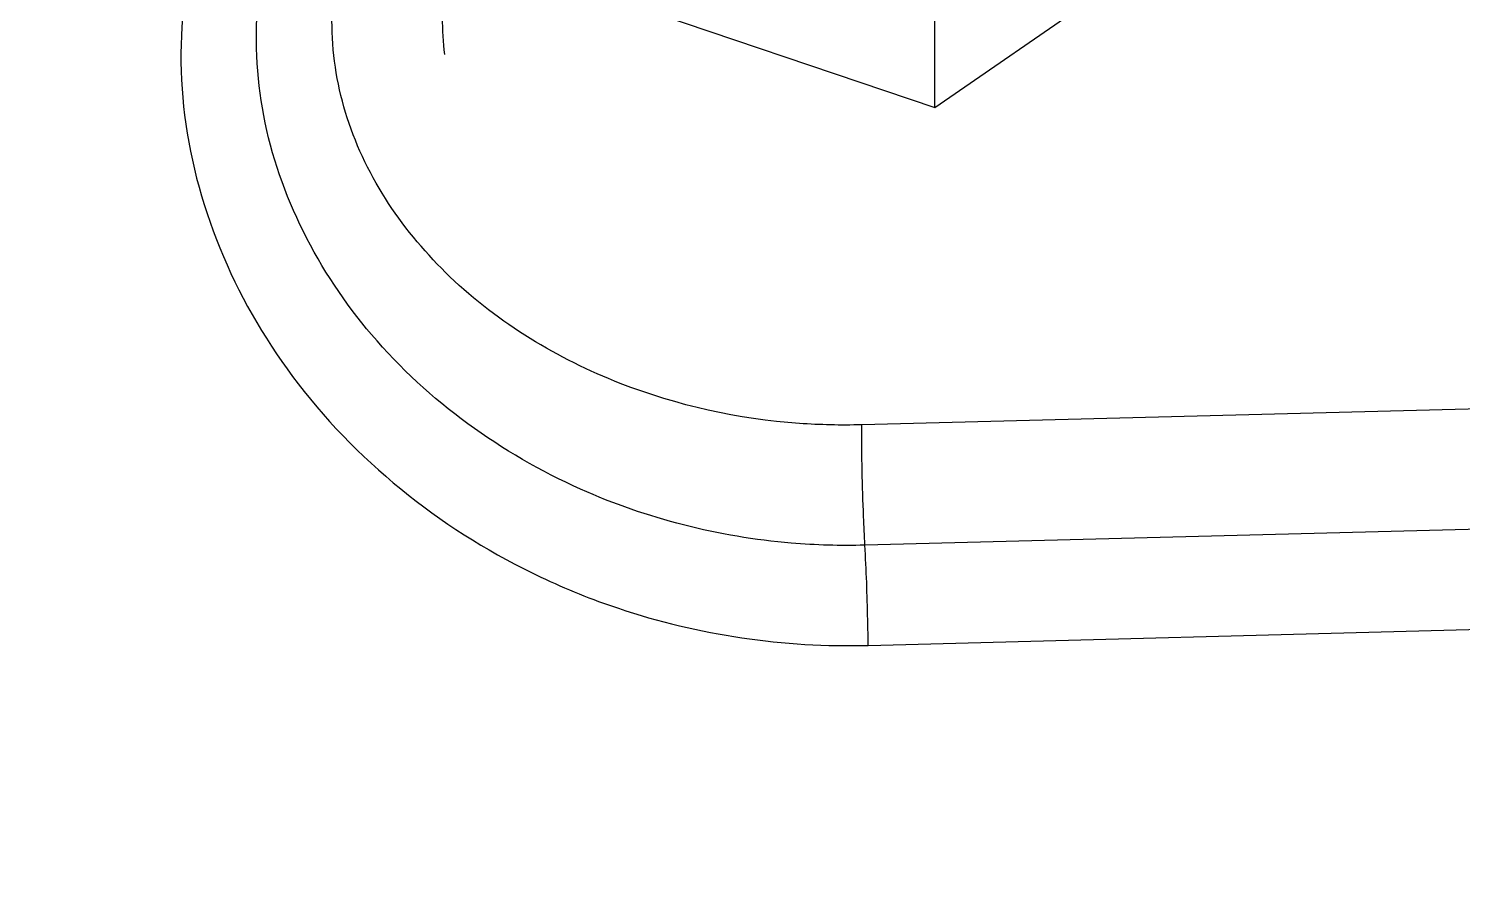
# Model space of a CAD drawing. Header units: millimetres. Extents: x 0 to 10500, y 0 to 7425.
# Drawn here: x 1831.31 to 1868.86, y 5191.88 to 5214.08 of the extents above; entities that cross this region are included whole.
import ezdxf

# ---------------------------------------------------------------- set-up
doc = ezdxf.new("R2010")
doc.units = ezdxf.units.MM
doc.header["$LTSCALE"] = 577.5
doc.layers.get('0').update_dxf_attribs({"linetype": 'CONTINUOUS'})
doc.layers.add('AXES', color=7, linetype='CONTINUOUS')

msp = doc.modelspace()

# ---------------------------------------------------------------- linework, layer by layer
at = {"color": 7, "linetype": 'Continuous'}
for p, q in [((1855.05, 5212.01), (1855.05, 5219.021)), ((1855.05, 5212.01), (1864.972, 5218.874)), ((1843.221, 5216.016), (1855.05, 5212.01)), ((1888.078, 5204.605), (1853.13, 5203.703)), ((1888.162, 5201.468), (1853.215, 5200.55)), ((1853.301, 5197.926), (1888.247, 5198.849))]:
    msp.add_line(p, q, dxfattribs=at)
msp.add_circle((1822.737, 5169.778), 106.812, dxfattribs=at)
for points, knots in [([(1841.711, 5224.589), (1840.634, 5223.866), (1838.666, 5222.209), (1836.479, 5219.086), (1835.297, 5215.523), (1835.191, 5210.458), (1837.947, 5204.22), (1842.277, 5200.873), (1844.726, 5199.715)], [0, 0, 0, 0, 0.126549, 0.2482, 0.367415, 0.487356, 0.735714, 1, 1, 1, 1]), ([(1845.766, 5202.02), (1843.696, 5202.946), (1839.984, 5205.598), (1837.368, 5210.672), (1837.183, 5214.942), (1838.232, 5219.087), (1840.32, 5221.72), (1841.977, 5223.079)], [0, 0, 0, 0, 0.262938, 0.510337, 0.630903, 0.751504, 1, 1, 1, 1]), ([(1846.807, 5204.789), (1845.173, 5205.429), (1842.175, 5207.223), (1839.686, 5210.861), (1839.135, 5214.138), (1839.58, 5217.458), (1840.977, 5219.689), (1842.136, 5220.911)], [0, 0, 0, 0, 0.261361, 0.507303, 0.627821, 0.749112, 1, 1, 1, 1]), ([(1853.13, 5203.703), (1852.586, 5203.689), (1850.439, 5203.736), (1848.299, 5204.205), (1846.807, 5204.789)], [0, 0, 0, 0, 0.253466, 1, 1, 1, 1]), ([(1853.215, 5200.55), (1853.201, 5200.799), (1853.153, 5201.849), (1853.129, 5202.901), (1853.13, 5203.703)], [0, 0, 0, 0, 0.237096, 1, 1, 1, 1]), ([(1853.215, 5200.55), (1852.572, 5200.533), (1850.029, 5200.604), (1847.5, 5201.244), (1845.766, 5202.02)], [0, 0, 0, 0, 0.252972, 1, 1, 1, 1]), ([(1853.301, 5197.926), (1853.298, 5198.148), (1853.283, 5199.023), (1853.252, 5199.898), (1853.215, 5200.55)], [0, 0, 0, 0, 0.2543, 1, 1, 1, 1]), ([(1844.726, 5199.715), (1845.386, 5199.403), (1848.111, 5198.305), (1851.097, 5197.867), (1853.301, 5197.926)], [0, 0, 0, 0, 0.248768, 1, 1, 1, 1])]:
    msp.add_open_spline(points, degree=3, knots=knots, dxfattribs=at)
at = {"layer": 'AXES', "color": 7, "linetype": 'Continuous'}
msp.add_arc((1850.407, 5214.368), 8.263, 180.0058, 186.7344, dxfattribs=at)

doc.saveas('drawing.dxf')
